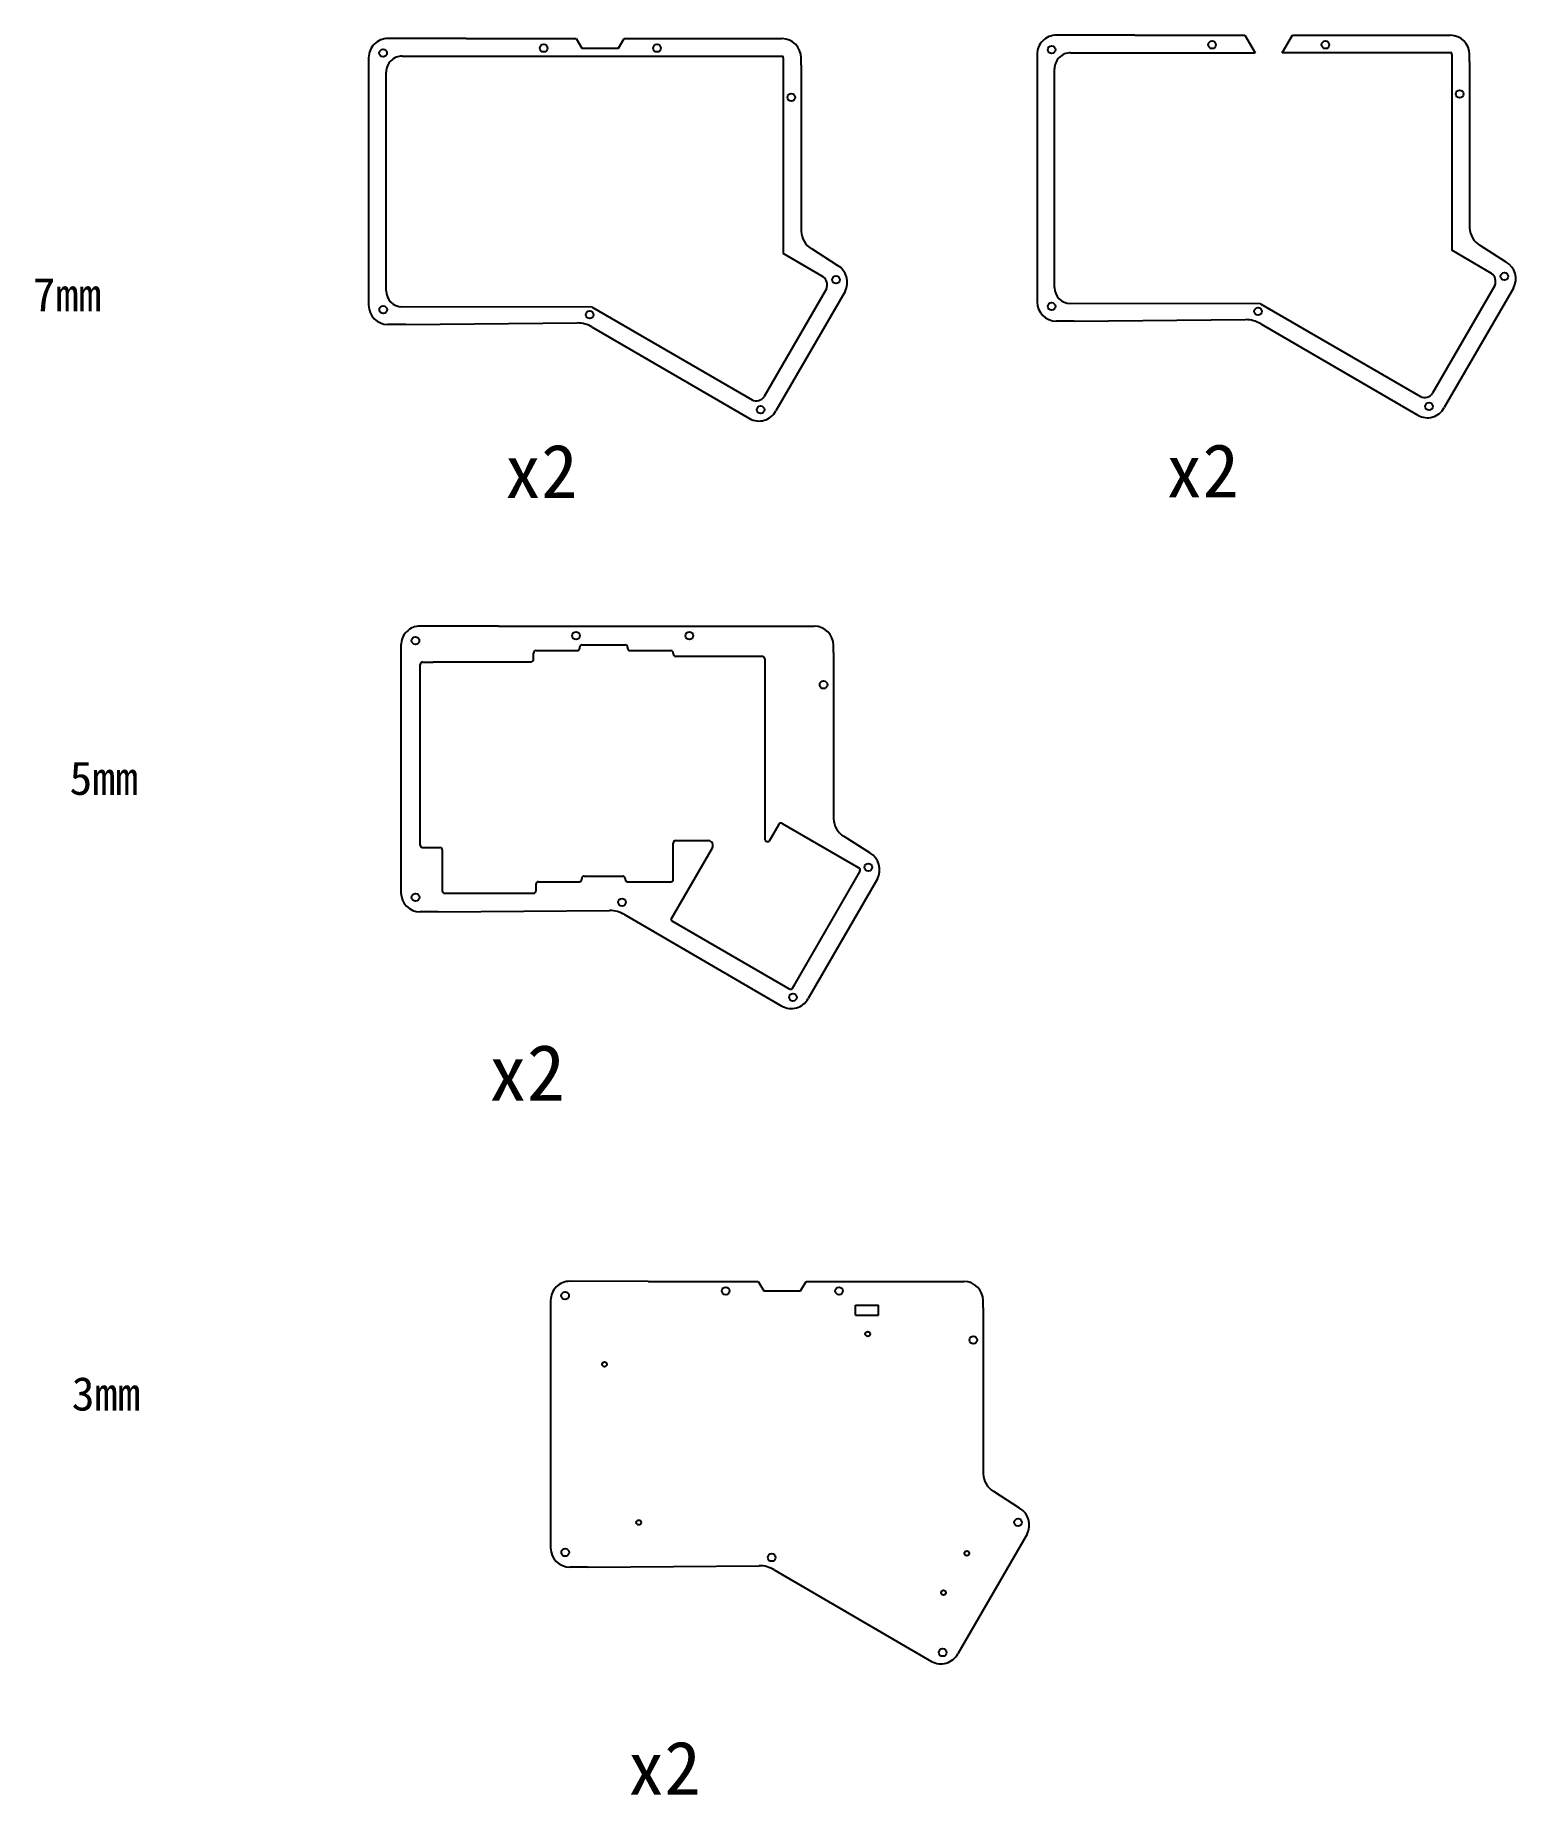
# Model space of a CAD drawing. Header units: inches. Extents: x -93 to 524, y -1088 to 4768.
# Drawn here: x -93 to 524, y -1088 to -355 of the extents above.
import ezdxf

# ---------------------------------------------------------------- set-up
doc = ezdxf.new("R2010")
doc.units = ezdxf.units.IN
doc.header["$MEASUREMENT"] = 0
doc.layers.add('KeepOutLayer', color=6, linetype='Continuous')
doc.layers.add('尺寸线层', color=3, linetype='Continuous', lineweight=18)

msp = doc.modelspace()

# ---------------------------------------------------------------- linework, layer by layer
at = {"color": 7}
for p, q in [((86.6, -356.68), (53.95, -356.62)), ((364.88, -355.29), (332.23, -355.23)), ((45.95, -364.62), (45.95, -467.6)), ((59.94, -363.92), (218.58, -363.97)), ((218.58, -364.67), (218.57, -363.97)), ((218.58, -364.67), (218.58, -446.15)), ((226, -367.68), (226, -364.68)), ((324.23, -363.24), (324.23, -466.21)), ((338.22, -362.54), (414.99, -362.56)), ((496.86, -362.59), (426.34, -362.57)), ((496.86, -363.29), (496.86, -362.59)), ((496.86, -363.29), (496.86, -444.77)), ((504.28, -366.29), (504.28, -363.29)), ((53.26, -461.62), (53.24, -370.62)), ((331.54, -460.24), (331.52, -369.24)), ((235.14, -455.76), (218.58, -446.15)), ((513.42, -454.38), (496.86, -444.77)), ((236.53, -460.79), (210.59, -505.56)), ((514.81, -459.41), (488.87, -504.18)), ((522.61, -460.5), (493.74, -510.25)), ((138.95, -468.38), (59.79, -468.32)), ((138.95, -468.38), (205.56, -506.95)), ((244.33, -461.88), (215.46, -511.63)), ((417.23, -467), (338.08, -466.94)), ((417.23, -467), (483.84, -505.56)), ((61.45, -475.6), (53.95, -475.6)), ((339.73, -474.22), (332.23, -474.22)), ((100.05, -601.2), (67.41, -601.14)), ((59.41, -609.14), (59.41, -712.12)), ((114.65, -614.76), (114.65, -612.38)), ((115.67, -611.38), (133.01, -611.38)), ((133.72, -610), (133.72, -610.67)), ((134.72, -609), (152.73, -609)), ((153.72, -610), (153.72, -610)), ((153.72, -610), (153.72, -610.38)), ((154.73, -611.38), (171.77, -611.38)), ((155.74, -611.38), (155.74, -611.38)), ((172.77, -612.38), (172.77, -612.76)), ((188.82, -613.76), (173.78, -613.76)), ((209.87, -613.76), (188.82, -613.76)), ((210.87, -614.76), (210.87, -684.76)), ((239.46, -612.2), (239.46, -609.2)), ((67.41, -692.3), (67.4, -617.14)), ((68.4, -616.14), (72.81, -616.14)), ((113.62, -616.14), (72.81, -616.14)), ((210.87, -684.76), (210.87, -685.15)), ((210.87, -685.15), (210.87, -689.65)), ((216.69, -683.68), (212.65, -690.67)), ((218.06, -683.31), (250.1, -701.81)), ((68.39, -693.31), (72.79, -693.31)), ((72.79, -693.31), (72.79, -693.31)), ((72.79, -693.31), (75.58, -693.33)), ((76.58, -694.33), (76.58, -711.34)), ((171.94, -723.11), (189.09, -693.48)), ((172.77, -706.58), (172.77, -691.45)), ((172.77, -691.45), (172.77, -691.45)), ((172.77, -691.45), (172.77, -691.45)), ((173.77, -690.41), (187.51, -690.41)), ((115.62, -708.64), (115.62, -711.34)), ((115.62, -709.34), (115.62, -709.34)), ((115.67, -707.58), (115.67, -707.58)), ((116.67, -707.58), (133.67, -707.58)), ((134.67, -706.58), (134.67, -706.2)), ((135.72, -705.2), (151.72, -705.2)), ((152.72, -706.2), (152.72, -706.58)), ((153.77, -707.58), (171.77, -707.58)), ((223.46, -750.05), (250.52, -703.2)), ((257.78, -706.4), (228.92, -756.15)), ((77.57, -712.34), (114.62, -712.34)), ((74.91, -720.12), (67.41, -720.12)), ((172.12, -723.79), (219.37, -751.15)), ((219.37, -751.15), (221.07, -752.13)), ((222.47, -751.79), (223.46, -750.05)), ((162.37, -873.89), (129.73, -873.84)), ((121.73, -881.84), (121.73, -984.81)), ((301.78, -884.89), (301.78, -881.89)), ((320.1, -979.1), (291.24, -1028.85)), ((137.23, -992.82), (129.73, -992.82))]:
    msp.add_line(p, q, dxfattribs=at)
for centre, radius, start, end in [((53.95, -364.62), 8, 90, 180.03603), ((218, -364.68), 8, 360, 90), ((332.23, -363.23), 8, 90, 180.03603), ((496.28, -363.29), 8, 360, 90), ((59.94, -370.62), 6.7, 89.99964, 180), ((338.22, -369.24), 6.7, 89.99964, 180), ((237.14, -458.07), 8.13, 332.03746, 60.06642), ((515.42, -456.69), 8.13, 332.03746, 60.06642), ((232.69, -459.14), 4.18, 336.74753, 54.00101), ((338.24, -460.24), 6.7, 180, 268.59974), ((510.97, -457.76), 4.18, 336.74753, 54.00101), ((53.95, -467.6), 8, 180, 270), ((59.96, -461.62), 6.7, 180, 268.59974), ((332.23, -466.21), 8, 180, 270), ((485.64, -502.27), 3.75, 241.32836, 329.42342), ((208.45, -507.87), 7.96, 240.66079, 331.80552), ((207.36, -503.66), 3.75, 241.32836, 329.42342), ((486.73, -506.49), 7.96, 240.66079, 331.80552), ((67.41, -609.14), 8, 90, 180.03603), ((231.46, -609.2), 8, 360, 90), ((113.26, -614.8), 1.39, 284.85728, 1.64121), ((115.66, -612.39), 1.01, 89.09556, 179.46919), ((132.94, -610.59), 0.788, 275.02212, 354.05602), ((134.86, -610.14), 1.15, 96.95511, 173.04489), ((152.73, -609.99), 0.996, 359.74992, 90), ((154.72, -610.38), 1, 180, 270.42359), ((171.77, -612.38), 1, 0, 90), ((173.77, -612.76), 1, 180, 270.42359), ((209.87, -614.76), 1, 0, 90), ((68.4, -617.14), 1, 90, 180), ((217.56, -684.19), 1.01, 60.43251, 149.58024), ((68.41, -692.31), 1, 179.57419, 268.76389), ((75.58, -694.33), 1, 359.66497, 89.66497), ((173.77, -691.41), 1, 90, 182.49559), ((187.09, -692.57), 2.2, 335.51644, 78.96605), ((212.06, -689.65), 1.19, 180, 300.01176), ((250.6, -702.59), 8.13, 332.03746, 60.06642), ((249.58, -702.72), 1.05, 332.98181, 59.99694), ((116.67, -708.63), 1.05, 90, 180.63773), ((133.67, -706.58), 1, 270, 0), ((135.72, -706.25), 1.05, 90, 177.16536), ((151.72, -706.2), 1, 360, 90), ((153.76, -706.54), 1.03, 181.87999, 270.95188), ((171.77, -706.58), 1, 270, 0), ((67.41, -712.12), 8, 180, 270), ((77.58, -711.34), 1, 180, 269.66204), ((114.62, -711.34), 1, 270, 360), ((172.37, -723.36), 0.5, 149.93074, 239.9247), ((221.58, -751.19), 1.07, 241.63543, 326.31519), ((221.91, -752.39), 7.96, 240.66079, 331.80552), ((129.73, -881.84), 8, 90, 180.03603), ((293.78, -881.89), 8, 360, 90), ((312.92, -975.29), 8.13, 332.03746, 60.06642), ((129.73, -984.81), 8, 180, 270), ((284.23, -1025.09), 7.96, 240.66079, 331.80552)]:
    msp.add_arc(centre, radius, start, end, dxfattribs=at)
at = {"layer": 'KeepOutLayer', "color": 7}
for p, q in [((86.6, -356.68), (132.4, -356.68)), ((132.4, -356.68), (134.74, -360.62)), ((150.02, -360.62), (152.35, -356.68)), ((152.35, -356.68), (218, -356.68)), ((364.88, -355.29), (410.68, -355.29)), ((410.68, -355.29), (414.99, -362.56)), ((426.34, -362.57), (430.63, -355.29)), ((430.63, -355.29), (496.28, -355.29)), ((134.74, -360.62), (150.02, -360.62)), ((226, -367.68), (226.01, -436.8)), ((504.28, -366.29), (504.29, -435.42)), ((226.01, -436.8), (226.01, -436.8)), ((504.29, -435.42), (504.29, -435.42)), ((230.42, -444.15), (230.32, -444.09)), ((241.2, -451.02), (230.42, -444.15)), ((508.7, -442.76), (508.6, -442.71)), ((519.48, -449.64), (508.7, -442.76)), ((238.67, -449.41), (238.67, -449.41)), ((238.67, -449.41), (238.67, -449.41)), ((61.45, -475.6), (132.8, -475.01)), ((339.73, -474.22), (411.08, -473.63)), ((411.08, -473.63), (411.08, -473.63)), ((417.33, -475.36), (482.83, -513.43)), ((139.05, -476.74), (204.55, -514.81)), ((100.05, -601.2), (231.46, -601.2)), ((239.46, -612.2), (239.47, -681.32)), ((239.47, -681.32), (239.47, -681.33)), ((243.88, -688.67), (243.78, -688.61)), ((254.66, -695.54), (243.88, -688.67)), ((252.13, -693.93), (252.13, -693.93)), ((252.13, -693.93), (252.13, -693.93)), ((74.91, -720.12), (146.26, -719.53)), ((146.26, -719.53), (146.26, -719.53)), ((152.51, -721.26), (218.01, -759.33)), ((162.37, -873.89), (208.17, -873.89)), ((208.17, -873.89), (210.51, -877.84)), ((210.51, -877.84), (225.8, -877.84)), ((225.8, -877.84), (228.13, -873.89)), ((228.13, -873.89), (293.78, -873.89)), ((248.63, -887.9), (248.63, -883.76)), ((248.63, -883.76), (258.15, -883.76)), ((258.15, -887.9), (258.15, -883.76)), ((301.78, -884.89), (301.79, -954.02)), ((248.63, -887.9), (258.15, -887.9)), ((301.79, -954.02), (301.79, -954.02)), ((306.2, -961.36), (306.1, -961.31)), ((316.98, -968.24), (306.2, -961.36)), ((314.45, -966.63), (314.45, -966.63)), ((314.45, -966.63), (314.45, -966.63)), ((137.23, -992.82), (208.58, -992.23)), ((208.58, -992.23), (208.58, -992.23)), ((214.83, -993.96), (280.33, -1032.03))]:
    msp.add_line(p, q, dxfattribs=at)
for centre, radius in [((397.1, -359.24), 1.6), ((444.3, -359.24), 1.6), ((51.99, -362.67), 1.6), ((118.82, -360.62), 1.6), ((166.02, -360.62), 1.6), ((330.27, -361.28), 1.6), ((221.88, -381.08), 1.6), ((500.16, -379.7), 1.6), ((518.82, -455.62), 1.6), ((240.54, -457.01), 1.6), ((52, -469.51), 1.6), ((330.28, -468.12), 1.6), ((416.26, -470.2), 1.6), ((137.98, -471.58), 1.6), ((209.14, -511.11), 1.6), ((487.42, -509.73), 1.6), ((65.44, -607.19), 1.6), ((132.28, -605.15), 1.6), ((179.48, -605.15), 1.6), ((235.33, -625.6), 1.6), ((254, -701.53), 1.6), ((65.46, -714.03), 1.6), ((151.44, -716.1), 1.6), ((222.6, -755.63), 1.6), ((127.76, -879.88), 1.6), ((194.6, -877.84), 1.6), ((241.8, -877.84), 1.6), ((253.73, -895.76), 1), ((297.65, -898.3), 1.6), ((144.14, -908.39), 1), ((158.39, -974.25), 1), ((316.32, -974.22), 1.6), ((127.78, -986.72), 1.6), ((213.76, -988.8), 1.6), ((294.98, -987.07), 1), ((285.29, -1003.44), 1), ((284.92, -1028.33), 1.6)]:
    msp.add_circle(centre, radius, dxfattribs=at)
for centre, radius, start, end in [((235, -436.4), 9, 182.56773, 238.67143), ((513.28, -435.02), 9, 182.56773, 238.67143), ((132.85, -487.01), 12, 58.8871, 90.239), ((411.13, -485.63), 12, 58.8871, 90.239), ((248.46, -680.92), 9, 182.56773, 238.67143), ((146.31, -731.53), 12, 58.8871, 90.239), ((310.78, -953.62), 9, 182.56773, 238.67143), ((208.63, -1004.23), 12, 58.8871, 90.239)]:
    msp.add_arc(centre, radius, start, end, dxfattribs=at)

# ---------------------------------------------------------------- texts
at = {"layer": 'KeepOutLayer', "color": 7, "attachment_point": 1}
for s, width, gutter_width, insert, char_height in [('x2', 521.8784, 111.45, (102.6, -525.53), 22.29), ('x2', 521.8784, 111.45, (377.92, -525.35), 22.29), ('x2', 546.8251, 116.78, (95.95, -775.36), 23.355), ('\\pxt10;x2', 521.8784, 111.45, (153.88, -1065.28), 22.29)]:
    msp.add_mtext_dynamic_manual_height_columns(s, width=width, gutter_width=gutter_width, heights=[0], dxfattribs=dict(at, insert=insert, char_height=char_height))
at = {"layer": '尺寸线层', "color": 7, "char_height": 14, "width": 73.3609, "attachment_point": 7, "line_spacing_factor": 1.15057}
for s, insert in [('7mm', (-93.93, -470.23)), ('5mm', (-78.62, -671.64)), ('3mm', (-77.68, -927.89))]:
    msp.add_mtext(s, dxfattribs=dict(at, insert=insert))

doc.saveas('drawing.dxf')
